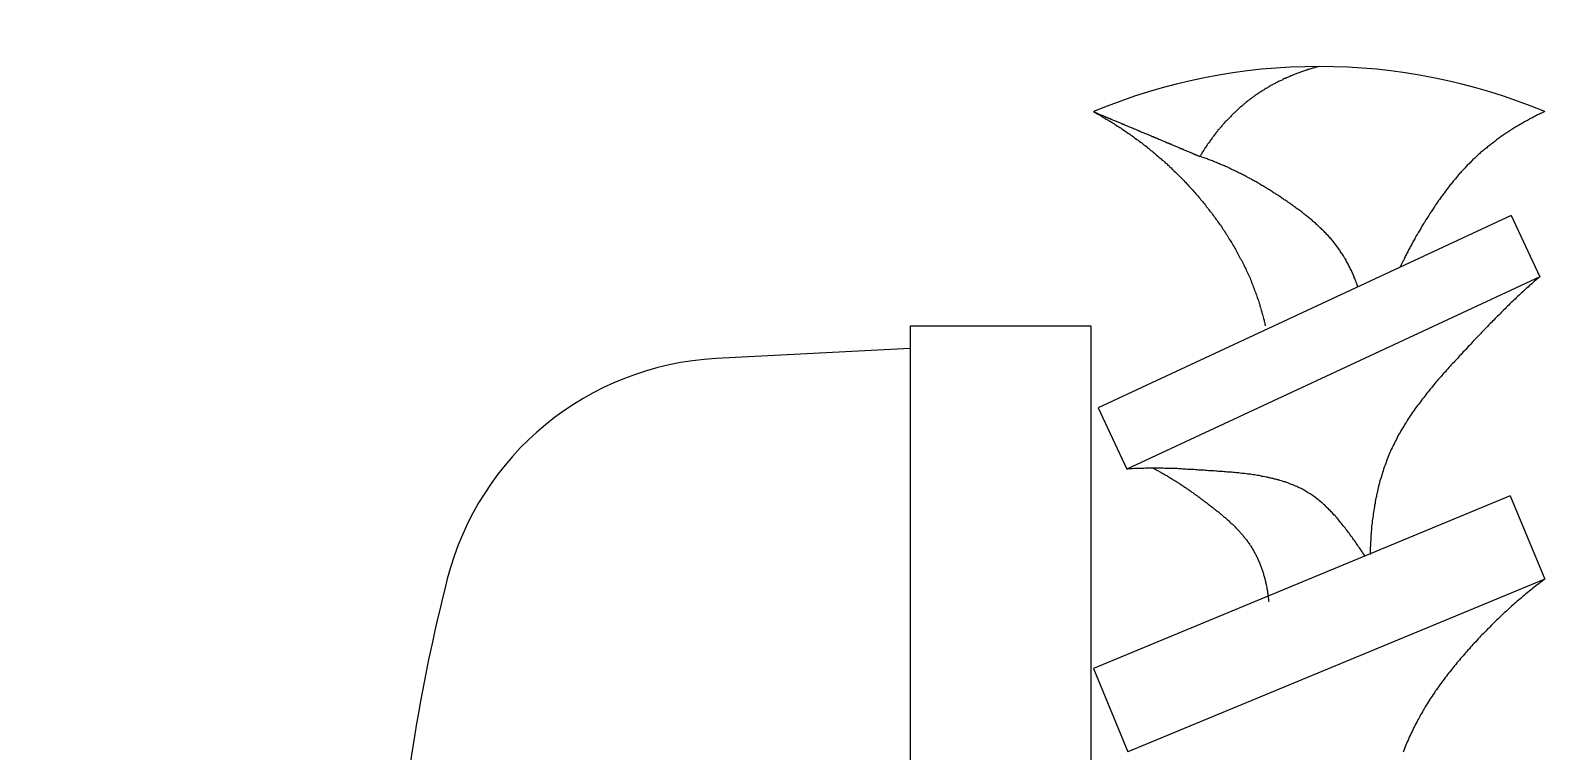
# Model space of a CAD drawing. Extents: x -649 to 208, y -50 to 438.
# Drawn here: x -480.68 to -473.97, y 173.06 to 176.26 of the extents above; entities that cross this region are included whole.
import ezdxf

# ---------------------------------------------------------------- set-up
doc = ezdxf.new("R2010")
doc.units = 0
doc.linetypes.add('CONTINOUS', pattern=[0])
doc.linetypes.add('PHANTOM', pattern=[15, 7.5, -1.5, 1.5, -1.5, 1.5, -1.5])
doc.layers.get('0').update_dxf_attribs({"linetype": 'CONTINUOUS'})

msp = doc.modelspace()

# ---------------------------------------------------------------- linework, layer by layer
at = {"color": 7, "linetype": 'CONTINOUS'}
for p, q in [((-474.1175, 175.4369), (-475.9475, 174.5835)), ((-474.1175, 175.4369), (-473.9908, 175.165)), ((-473.9908, 175.165), (-475.8207, 174.3117)), ((-476.7811, 174.9469), (-475.9811, 174.9469)), ((-476.7811, 174.9469), (-476.7811, 168.7469)), ((-475.9811, 174.9469), (-475.9811, 168.7469)), ((-476.7811, 174.8469), (-477.6411, 174.8018)), ((-476.7811, 174.8469), (-476.7811, 168.8469)), ((-475.9475, 174.5835), (-475.8207, 174.3117)), ((-474.1222, 174.1938), (-475.9691, 173.4288)), ((-474.1222, 174.1938), (-473.9691, 173.8243)), ((-473.9691, 173.8243), (-475.8161, 173.0593)), ((-475.9691, 173.4288), (-475.8161, 173.0593))]:
    msp.add_line(p, q, dxfattribs=at)
at = {"color": 7}
for points in [[(-474.969, 176.097, 0), (-474.973, 176.096, 0), (-474.977, 176.095, 0), (-474.981, 176.094, 0), (-474.986, 176.092, 0), (-474.99, 176.091, 0), (-474.994, 176.09, 0), (-474.998, 176.089, 0), (-475.002, 176.088, 0), (-475.006, 176.086, 0), (-475.01, 176.085, 0), (-475.014, 176.084, 0), (-475.018, 176.083, 0), (-475.022, 176.081, 0), (-475.026, 176.08, 0), (-475.03, 176.079, 0), (-475.034, 176.077, 0), (-475.038, 176.076, 0), (-475.042, 176.075, 0), (-475.047, 176.073, 0), (-475.051, 176.072, 0), (-475.055, 176.07, 0), (-475.059, 176.069, 0), (-475.063, 176.067, 0), (-475.067, 176.066, 0), (-475.071, 176.064, 0), (-475.075, 176.063, 0), (-475.079, 176.061, 0), (-475.083, 176.06, 0), (-475.086, 176.058, 0), (-475.09, 176.056, 0), (-475.094, 176.055, 0), (-475.098, 176.053, 0), (-475.102, 176.051, 0), (-475.106, 176.05, 0), (-475.11, 176.048, 0), (-475.114, 176.046, 0), (-475.118, 176.044, 0), (-475.122, 176.043, 0), (-475.126, 176.041, 0), (-475.13, 176.039, 0), (-475.133, 176.037, 0), (-475.137, 176.035, 0), (-475.141, 176.033, 0), (-475.145, 176.032, 0), (-475.149, 176.03, 0), (-475.153, 176.028, 0), (-475.156, 176.026, 0), (-475.16, 176.024, 0), (-475.164, 176.022, 0), (-475.168, 176.02, 0), (-475.172, 176.018, 0), (-475.175, 176.016, 0), (-475.179, 176.014, 0), (-475.183, 176.012, 0), (-475.187, 176.009, 0), (-475.19, 176.007, 0), (-475.194, 176.005, 0), (-475.198, 176.003, 0), (-475.201, 176.001, 0), (-475.205, 175.999, 0), (-475.209, 175.997, 0), (-475.212, 175.994, 0), (-475.216, 175.992, 0), (-475.22, 175.99, 0), (-475.223, 175.987, 0), (-475.227, 175.985, 0), (-475.23, 175.983, 0), (-475.234, 175.98, 0), (-475.238, 175.978, 0), (-475.241, 175.976, 0), (-475.245, 175.973, 0), (-475.248, 175.971, 0), (-475.252, 175.968, 0), (-475.255, 175.966, 0), (-475.259, 175.964, 0), (-475.262, 175.961, 0), (-475.266, 175.958, 0), (-475.269, 175.956, 0), (-475.272, 175.953, 0), (-475.276, 175.951, 0), (-475.279, 175.948, 0), (-475.283, 175.946, 0), (-475.286, 175.943, 0), (-475.289, 175.94, 0), (-475.293, 175.938, 0), (-475.296, 175.935, 0), (-475.299, 175.932, 0), (-475.303, 175.93, 0), (-475.306, 175.927, 0), (-475.309, 175.924, 0), (-475.312, 175.921, 0), (-475.316, 175.918, 0), (-475.319, 175.916, 0), (-475.322, 175.913, 0), (-475.325, 175.91, 0), (-475.329, 175.907, 0), (-475.332, 175.904, 0), (-475.335, 175.901, 0), (-475.338, 175.898, 0), (-475.341, 175.895, 0), (-475.344, 175.893, 0), (-475.347, 175.89, 0), (-475.35, 175.887, 0), (-475.353, 175.884, 0), (-475.356, 175.881, 0), (-475.359, 175.878, 0), (-475.362, 175.874, 0), (-475.365, 175.871, 0), (-475.368, 175.868, 0), (-475.371, 175.865, 0), (-475.374, 175.862, 0), (-475.377, 175.859, 0), (-475.38, 175.856, 0), (-475.383, 175.853, 0), (-475.386, 175.85, 0), (-475.389, 175.846, 0), (-475.392, 175.843, 0), (-475.395, 175.84, 0), (-475.397, 175.837, 0), (-475.4, 175.834, 0), (-475.403, 175.83, 0), (-475.406, 175.827, 0), (-475.409, 175.824, 0), (-475.411, 175.821, 0), (-475.414, 175.817, 0), (-475.417, 175.814, 0), (-475.419, 175.811, 0), (-475.422, 175.807, 0), (-475.425, 175.804, 0), (-475.427, 175.801, 0), (-475.43, 175.797, 0), (-475.433, 175.794, 0), (-475.435, 175.79, 0), (-475.438, 175.787, 0), (-475.44, 175.784, 0), (-475.443, 175.78, 0), (-475.445, 175.777, 0), (-475.448, 175.773, 0), (-475.45, 175.77, 0), (-475.453, 175.766, 0), (-475.455, 175.763, 0), (-475.458, 175.759, 0), (-475.46, 175.756, 0), (-475.463, 175.752, 0), (-475.465, 175.749, 0), (-475.468, 175.745, 0), (-475.47, 175.742, 0), (-475.472, 175.738, 0), (-475.475, 175.735, 0), (-475.477, 175.731, 0), (-475.479, 175.727, 0), (-475.481, 175.724, 0), (-475.484, 175.72, 0), (-475.486, 175.717, 0), (-475.488, 175.713, 0), (-475.49, 175.709, 0), (-475.493, 175.706, 0), (-475.495, 175.702, 0), (-475.497, 175.698, 0)], [(-475.969, 175.897, 0), (-475.963, 175.894, 0), (-475.958, 175.891, 0), (-475.952, 175.887, 0), (-475.946, 175.884, 0), (-475.941, 175.881, 0), (-475.935, 175.878, 0), (-475.929, 175.874, 0), (-475.924, 175.871, 0), (-475.918, 175.868, 0), (-475.913, 175.864, 0), (-475.907, 175.861, 0), (-475.901, 175.858, 0), (-475.896, 175.854, 0), (-475.89, 175.851, 0), (-475.885, 175.847, 0), (-475.879, 175.844, 0), (-475.874, 175.84, 0), (-475.868, 175.837, 0), (-475.863, 175.833, 0), (-475.857, 175.83, 0), (-475.852, 175.826, 0), (-475.846, 175.823, 0), (-475.841, 175.819, 0), (-475.835, 175.815, 0), (-475.83, 175.812, 0), (-475.824, 175.808, 0), (-475.819, 175.804, 0), (-475.814, 175.8, 0), (-475.808, 175.797, 0), (-475.803, 175.793, 0), (-475.797, 175.789, 0), (-475.792, 175.785, 0), (-475.787, 175.781, 0), (-475.782, 175.777, 0), (-475.776, 175.774, 0), (-475.771, 175.77, 0), (-475.766, 175.766, 0), (-475.76, 175.762, 0), (-475.755, 175.758, 0), (-475.75, 175.754, 0), (-475.745, 175.75, 0), (-475.74, 175.746, 0), (-475.734, 175.742, 0), (-475.729, 175.737, 0), (-475.724, 175.733, 0), (-475.719, 175.729, 0), (-475.714, 175.725, 0), (-475.709, 175.721, 0), (-475.704, 175.717, 0), (-475.699, 175.712, 0), (-475.694, 175.708, 0), (-475.689, 175.704, 0), (-475.684, 175.7, 0), (-475.679, 175.695, 0), (-475.674, 175.691, 0), (-475.669, 175.687, 0), (-475.664, 175.682, 0), (-475.659, 175.678, 0), (-475.654, 175.674, 0), (-475.649, 175.669, 0), (-475.644, 175.665, 0), (-475.639, 175.66, 0), (-475.634, 175.656, 0), (-475.63, 175.651, 0), (-475.625, 175.647, 0), (-475.62, 175.642, 0), (-475.615, 175.638, 0), (-475.611, 175.633, 0), (-475.606, 175.629, 0), (-475.601, 175.624, 0), (-475.596, 175.619, 0), (-475.592, 175.615, 0), (-475.587, 175.61, 0), (-475.582, 175.605, 0), (-475.578, 175.601, 0), (-475.573, 175.596, 0), (-475.569, 175.591, 0), (-475.564, 175.586, 0), (-475.56, 175.582, 0), (-475.555, 175.577, 0), (-475.55, 175.572, 0), (-475.546, 175.567, 0), (-475.542, 175.562, 0), (-475.537, 175.558, 0), (-475.533, 175.553, 0), (-475.528, 175.548, 0), (-475.524, 175.543, 0), (-475.52, 175.538, 0), (-475.515, 175.533, 0), (-475.511, 175.528, 0), (-475.507, 175.523, 0), (-475.502, 175.518, 0), (-475.498, 175.513, 0), (-475.494, 175.508, 0), (-475.49, 175.503, 0), (-475.485, 175.498, 0), (-475.481, 175.493, 0), (-475.477, 175.488, 0), (-475.473, 175.482, 0), (-475.469, 175.477, 0), (-475.465, 175.472, 0), (-475.461, 175.467, 0), (-475.457, 175.462, 0), (-475.453, 175.456, 0), (-475.449, 175.451, 0), (-475.445, 175.446, 0), (-475.441, 175.441, 0), (-475.437, 175.435, 0), (-475.433, 175.43, 0), (-475.429, 175.425, 0), (-475.425, 175.419, 0), (-475.421, 175.414, 0), (-475.417, 175.409, 0), (-475.414, 175.403, 0), (-475.41, 175.398, 0), (-475.406, 175.393, 0), (-475.402, 175.387, 0), (-475.399, 175.382, 0), (-475.395, 175.376, 0), (-475.391, 175.371, 0), (-475.388, 175.365, 0), (-475.384, 175.36, 0), (-475.381, 175.354, 0), (-475.377, 175.349, 0), (-475.374, 175.343, 0), (-475.37, 175.338, 0), (-475.367, 175.332, 0), (-475.363, 175.326, 0), (-475.36, 175.321, 0), (-475.356, 175.315, 0), (-475.353, 175.309, 0), (-475.35, 175.304, 0), (-475.346, 175.298, 0), (-475.343, 175.292, 0), (-475.34, 175.287, 0), (-475.337, 175.281, 0), (-475.333, 175.275, 0), (-475.33, 175.27, 0), (-475.327, 175.264, 0), (-475.324, 175.258, 0), (-475.321, 175.252, 0), (-475.318, 175.246, 0), (-475.315, 175.241, 0), (-475.312, 175.235, 0), (-475.309, 175.229, 0), (-475.306, 175.223, 0), (-475.303, 175.217, 0), (-475.3, 175.211, 0), (-475.297, 175.205, 0), (-475.294, 175.2, 0), (-475.292, 175.194, 0), (-475.289, 175.188, 0), (-475.286, 175.182, 0), (-475.283, 175.176, 0), (-475.281, 175.17, 0), (-475.278, 175.164, 0), (-475.275, 175.158, 0), (-475.273, 175.152, 0), (-475.27, 175.146, 0), (-475.268, 175.14, 0), (-475.265, 175.134, 0), (-475.263, 175.128, 0), (-475.261, 175.122, 0), (-475.258, 175.116, 0), (-475.256, 175.109, 0), (-475.254, 175.103, 0), (-475.251, 175.097, 0), (-475.249, 175.091, 0), (-475.247, 175.085, 0), (-475.245, 175.079, 0), (-475.243, 175.073, 0), (-475.24, 175.066, 0), (-475.238, 175.06, 0), (-475.236, 175.054, 0), (-475.234, 175.048, 0), (-475.232, 175.042, 0), (-475.231, 175.035, 0), (-475.229, 175.029, 0), (-475.227, 175.023, 0), (-475.225, 175.017, 0), (-475.223, 175.01, 0), (-475.222, 175.004, 0), (-475.22, 174.998, 0), (-475.218, 174.992, 0), (-475.217, 174.985, 0), (-475.215, 174.979, 0), (-475.213, 174.973, 0), (-475.212, 174.966, 0), (-475.21, 174.96, 0), (-475.209, 174.954, 0), (-475.208, 174.947, 0)], [(-475.969, 175.897, 0), (-475.965, 175.895, 0), (-475.962, 175.894, 0), (-475.958, 175.892, 0), (-475.954, 175.891, 0), (-475.951, 175.889, 0), (-475.947, 175.887, 0), (-475.943, 175.886, 0), (-475.939, 175.884, 0), (-475.936, 175.883, 0), (-475.932, 175.881, 0), (-475.928, 175.88, 0), (-475.925, 175.878, 0), (-475.921, 175.877, 0), (-475.917, 175.875, 0), (-475.913, 175.873, 0), (-475.91, 175.872, 0), (-475.906, 175.87, 0), (-475.902, 175.869, 0), (-475.899, 175.867, 0), (-475.895, 175.866, 0), (-475.891, 175.864, 0), (-475.887, 175.862, 0), (-475.884, 175.861, 0), (-475.88, 175.859, 0), (-475.876, 175.858, 0), (-475.872, 175.856, 0), (-475.869, 175.855, 0), (-475.865, 175.853, 0), (-475.861, 175.852, 0), (-475.858, 175.85, 0), (-475.854, 175.848, 0), (-475.85, 175.847, 0), (-475.846, 175.845, 0), (-475.843, 175.844, 0), (-475.839, 175.842, 0), (-475.835, 175.841, 0), (-475.832, 175.839, 0), (-475.828, 175.837, 0), (-475.824, 175.836, 0), (-475.82, 175.834, 0), (-475.817, 175.833, 0), (-475.813, 175.831, 0), (-475.809, 175.83, 0), (-475.806, 175.828, 0), (-475.802, 175.827, 0), (-475.798, 175.825, 0), (-475.794, 175.823, 0), (-475.791, 175.822, 0), (-475.787, 175.82, 0), (-475.783, 175.819, 0), (-475.78, 175.817, 0), (-475.776, 175.816, 0), (-475.772, 175.814, 0), (-475.768, 175.812, 0), (-475.765, 175.811, 0), (-475.761, 175.809, 0), (-475.757, 175.808, 0), (-475.754, 175.806, 0), (-475.75, 175.805, 0), (-475.746, 175.803, 0), (-475.742, 175.802, 0), (-475.739, 175.8, 0), (-475.735, 175.798, 0), (-475.731, 175.797, 0), (-475.727, 175.795, 0), (-475.724, 175.794, 0), (-475.72, 175.792, 0), (-475.716, 175.791, 0), (-475.713, 175.789, 0), (-475.709, 175.787, 0), (-475.705, 175.786, 0), (-475.701, 175.784, 0), (-475.698, 175.783, 0), (-475.694, 175.781, 0), (-475.69, 175.78, 0), (-475.687, 175.778, 0), (-475.683, 175.777, 0), (-475.679, 175.775, 0), (-475.675, 175.773, 0), (-475.672, 175.772, 0), (-475.668, 175.77, 0), (-475.664, 175.769, 0), (-475.661, 175.767, 0), (-475.657, 175.766, 0), (-475.653, 175.764, 0), (-475.649, 175.762, 0), (-475.646, 175.761, 0), (-475.642, 175.759, 0), (-475.638, 175.758, 0), (-475.635, 175.756, 0), (-475.631, 175.755, 0), (-475.627, 175.753, 0), (-475.623, 175.752, 0), (-475.62, 175.75, 0), (-475.616, 175.748, 0), (-475.612, 175.747, 0), (-475.609, 175.745, 0), (-475.605, 175.744, 0), (-475.601, 175.742, 0), (-475.597, 175.741, 0), (-475.594, 175.739, 0), (-475.59, 175.737, 0), (-475.586, 175.736, 0), (-475.583, 175.734, 0), (-475.579, 175.733, 0), (-475.575, 175.731, 0), (-475.571, 175.73, 0), (-475.568, 175.728, 0), (-475.564, 175.726, 0), (-475.56, 175.725, 0), (-475.556, 175.723, 0), (-475.553, 175.722, 0), (-475.549, 175.72, 0), (-475.545, 175.719, 0), (-475.542, 175.717, 0), (-475.538, 175.716, 0), (-475.534, 175.714, 0), (-475.53, 175.712, 0), (-475.527, 175.711, 0), (-475.523, 175.709, 0), (-475.519, 175.708, 0), (-475.516, 175.706, 0), (-475.512, 175.705, 0), (-475.508, 175.703, 0), (-475.504, 175.701, 0), (-475.501, 175.7, 0), (-475.497, 175.698, 0)], [(-473.969, 175.897, 0), (-473.974, 175.895, 0), (-473.978, 175.893, 0), (-473.983, 175.89, 0), (-473.987, 175.888, 0), (-473.992, 175.886, 0), (-473.996, 175.884, 0), (-474.001, 175.882, 0), (-474.005, 175.879, 0), (-474.01, 175.877, 0), (-474.014, 175.875, 0), (-474.019, 175.873, 0), (-474.023, 175.87, 0), (-474.028, 175.868, 0), (-474.032, 175.866, 0), (-474.037, 175.863, 0), (-474.041, 175.861, 0), (-474.046, 175.858, 0), (-474.05, 175.856, 0), (-474.055, 175.853, 0), (-474.059, 175.851, 0), (-474.063, 175.849, 0), (-474.068, 175.846, 0), (-474.072, 175.843, 0), (-474.076, 175.841, 0), (-474.081, 175.838, 0), (-474.085, 175.836, 0), (-474.09, 175.833, 0), (-474.094, 175.831, 0), (-474.098, 175.828, 0), (-474.103, 175.825, 0), (-474.107, 175.823, 0), (-474.111, 175.82, 0), (-474.115, 175.817, 0), (-474.12, 175.815, 0), (-474.124, 175.812, 0), (-474.128, 175.809, 0), (-474.132, 175.806, 0), (-474.137, 175.803, 0), (-474.141, 175.801, 0), (-474.145, 175.798, 0), (-474.149, 175.795, 0), (-474.153, 175.792, 0), (-474.158, 175.789, 0), (-474.162, 175.786, 0), (-474.166, 175.783, 0), (-474.17, 175.78, 0), (-474.174, 175.777, 0), (-474.178, 175.775, 0), (-474.182, 175.772, 0), (-474.186, 175.769, 0), (-474.19, 175.765, 0), (-474.194, 175.762, 0), (-474.198, 175.759, 0), (-474.202, 175.756, 0), (-474.206, 175.753, 0), (-474.21, 175.75, 0), (-474.214, 175.747, 0), (-474.218, 175.744, 0), (-474.222, 175.741, 0), (-474.226, 175.737, 0), (-474.23, 175.734, 0), (-474.234, 175.731, 0), (-474.238, 175.728, 0), (-474.242, 175.724, 0), (-474.245, 175.721, 0), (-474.249, 175.718, 0), (-474.253, 175.715, 0), (-474.257, 175.711, 0), (-474.261, 175.708, 0), (-474.264, 175.705, 0), (-474.268, 175.701, 0), (-474.272, 175.698, 0), (-474.276, 175.694, 0), (-474.279, 175.691, 0), (-474.283, 175.687, 0), (-474.287, 175.684, 0), (-474.29, 175.68, 0), (-474.294, 175.677, 0), (-474.297, 175.673, 0), (-474.301, 175.67, 0), (-474.304, 175.666, 0), (-474.308, 175.663, 0), (-474.312, 175.659, 0), (-474.315, 175.655, 0), (-474.319, 175.652, 0), (-474.322, 175.648, 0), (-474.325, 175.645, 0), (-474.329, 175.641, 0), (-474.332, 175.637, 0), (-474.336, 175.633, 0), (-474.339, 175.63, 0), (-474.342, 175.626, 0), (-474.346, 175.622, 0), (-474.349, 175.618, 0), (-474.352, 175.615, 0), (-474.356, 175.611, 0), (-474.359, 175.607, 0), (-474.362, 175.603, 0), (-474.365, 175.599, 0), (-474.369, 175.595, 0), (-474.372, 175.592, 0), (-474.375, 175.588, 0), (-474.378, 175.584, 0), (-474.381, 175.58, 0), (-474.384, 175.576, 0), (-474.388, 175.572, 0), (-474.391, 175.568, 0), (-474.394, 175.564, 0), (-474.397, 175.56, 0), (-474.4, 175.556, 0), (-474.403, 175.552, 0), (-474.406, 175.548, 0), (-474.409, 175.544, 0), (-474.412, 175.54, 0), (-474.415, 175.536, 0), (-474.418, 175.532, 0), (-474.421, 175.528, 0), (-474.424, 175.524, 0), (-474.427, 175.52, 0), (-474.43, 175.516, 0), (-474.433, 175.512, 0), (-474.436, 175.507, 0), (-474.439, 175.503, 0), (-474.442, 175.499, 0), (-474.444, 175.495, 0), (-474.447, 175.491, 0), (-474.45, 175.487, 0), (-474.453, 175.483, 0), (-474.456, 175.478, 0), (-474.459, 175.474, 0), (-474.461, 175.47, 0), (-474.464, 175.466, 0), (-474.467, 175.462, 0), (-474.47, 175.457, 0), (-474.472, 175.453, 0), (-474.475, 175.449, 0), (-474.478, 175.445, 0), (-474.481, 175.44, 0), (-474.483, 175.436, 0), (-474.486, 175.432, 0), (-474.489, 175.428, 0), (-474.491, 175.423, 0), (-474.494, 175.419, 0), (-474.497, 175.415, 0), (-474.499, 175.411, 0), (-474.502, 175.406, 0), (-474.505, 175.402, 0), (-474.507, 175.398, 0), (-474.51, 175.393, 0), (-474.513, 175.389, 0), (-474.515, 175.385, 0), (-474.518, 175.38, 0), (-474.52, 175.376, 0), (-474.523, 175.372, 0), (-474.525, 175.367, 0), (-474.528, 175.363, 0), (-474.53, 175.359, 0), (-474.533, 175.354, 0), (-474.536, 175.35, 0), (-474.538, 175.346, 0), (-474.541, 175.341, 0), (-474.543, 175.337, 0), (-474.545, 175.333, 0), (-474.548, 175.328, 0), (-474.55, 175.324, 0), (-474.553, 175.319, 0), (-474.555, 175.315, 0), (-474.558, 175.311, 0), (-474.56, 175.306, 0), (-474.562, 175.302, 0), (-474.565, 175.297, 0), (-474.567, 175.293, 0), (-474.569, 175.288, 0), (-474.572, 175.284, 0), (-474.574, 175.28, 0), (-474.576, 175.275, 0), (-474.579, 175.271, 0), (-474.581, 175.266, 0), (-474.583, 175.262, 0), (-474.586, 175.257, 0), (-474.588, 175.253, 0), (-474.59, 175.248, 0), (-474.592, 175.244, 0), (-474.594, 175.239, 0), (-474.597, 175.235, 0), (-474.599, 175.23, 0), (-474.601, 175.226, 0), (-474.603, 175.221, 0), (-474.605, 175.217, 0), (-474.608, 175.212, 0), (-474.61, 175.207, 0)], [(-474.797, 175.12, 0), (-474.799, 175.125, 0), (-474.8, 175.129, 0), (-474.802, 175.134, 0), (-474.804, 175.139, 0), (-474.805, 175.143, 0), (-474.807, 175.148, 0), (-474.809, 175.152, 0), (-474.811, 175.157, 0), (-474.813, 175.161, 0), (-474.814, 175.166, 0), (-474.816, 175.17, 0), (-474.818, 175.175, 0), (-474.82, 175.179, 0), (-474.822, 175.184, 0), (-474.824, 175.188, 0), (-474.826, 175.193, 0), (-474.829, 175.197, 0), (-474.831, 175.202, 0), (-474.833, 175.206, 0), (-474.835, 175.211, 0), (-474.837, 175.215, 0), (-474.84, 175.219, 0), (-474.842, 175.224, 0), (-474.844, 175.228, 0), (-474.847, 175.232, 0), (-474.849, 175.237, 0), (-474.851, 175.241, 0), (-474.854, 175.245, 0), (-474.856, 175.249, 0), (-474.859, 175.254, 0), (-474.861, 175.258, 0), (-474.864, 175.262, 0), (-474.867, 175.266, 0), (-474.869, 175.27, 0), (-474.872, 175.274, 0), (-474.875, 175.278, 0), (-474.877, 175.282, 0), (-474.88, 175.286, 0), (-474.883, 175.29, 0), (-474.886, 175.294, 0), (-474.889, 175.298, 0), (-474.892, 175.302, 0), (-474.895, 175.306, 0), (-474.898, 175.31, 0), (-474.901, 175.314, 0), (-474.904, 175.318, 0), (-474.907, 175.321, 0), (-474.91, 175.325, 0), (-474.913, 175.329, 0), (-474.916, 175.333, 0), (-474.92, 175.336, 0), (-474.923, 175.34, 0), (-474.926, 175.343, 0), (-474.929, 175.347, 0), (-474.933, 175.351, 0), (-474.936, 175.354, 0), (-474.939, 175.358, 0), (-474.943, 175.361, 0), (-474.946, 175.365, 0), (-474.95, 175.368, 0), (-474.953, 175.372, 0), (-474.957, 175.375, 0), (-474.96, 175.378, 0), (-474.964, 175.382, 0), (-474.967, 175.385, 0), (-474.971, 175.389, 0), (-474.975, 175.392, 0), (-474.978, 175.395, 0), (-474.982, 175.398, 0), (-474.985, 175.402, 0), (-474.989, 175.405, 0), (-474.993, 175.408, 0), (-474.997, 175.411, 0), (-475, 175.415, 0), (-475.004, 175.418, 0), (-475.008, 175.421, 0), (-475.012, 175.424, 0), (-475.016, 175.427, 0), (-475.019, 175.43, 0), (-475.023, 175.433, 0), (-475.027, 175.436, 0), (-475.031, 175.439, 0), (-475.035, 175.443, 0), (-475.039, 175.446, 0), (-475.043, 175.449, 0), (-475.047, 175.452, 0), (-475.05, 175.455, 0), (-475.054, 175.458, 0), (-475.058, 175.461, 0), (-475.062, 175.463, 0), (-475.066, 175.466, 0), (-475.07, 175.469, 0), (-475.074, 175.472, 0), (-475.078, 175.475, 0), (-475.082, 175.478, 0), (-475.086, 175.481, 0), (-475.09, 175.484, 0), (-475.094, 175.487, 0), (-475.098, 175.49, 0), (-475.102, 175.492, 0), (-475.107, 175.495, 0), (-475.111, 175.498, 0), (-475.115, 175.501, 0), (-475.119, 175.504, 0), (-475.123, 175.506, 0), (-475.127, 175.509, 0), (-475.131, 175.512, 0), (-475.135, 175.515, 0), (-475.139, 175.518, 0), (-475.143, 175.52, 0), (-475.147, 175.523, 0), (-475.151, 175.526, 0), (-475.156, 175.528, 0), (-475.16, 175.531, 0), (-475.164, 175.534, 0), (-475.168, 175.536, 0), (-475.172, 175.539, 0), (-475.176, 175.542, 0), (-475.18, 175.544, 0), (-475.185, 175.547, 0), (-475.189, 175.55, 0), (-475.193, 175.552, 0), (-475.197, 175.555, 0), (-475.201, 175.557, 0), (-475.206, 175.56, 0), (-475.21, 175.562, 0), (-475.214, 175.565, 0), (-475.218, 175.568, 0), (-475.222, 175.57, 0), (-475.227, 175.573, 0), (-475.231, 175.575, 0), (-475.235, 175.578, 0), (-475.239, 175.58, 0), (-475.244, 175.582, 0), (-475.248, 175.585, 0), (-475.252, 175.587, 0), (-475.257, 175.59, 0), (-475.261, 175.592, 0), (-475.265, 175.595, 0), (-475.269, 175.597, 0), (-475.274, 175.599, 0), (-475.278, 175.602, 0), (-475.282, 175.604, 0), (-475.287, 175.606, 0), (-475.291, 175.609, 0), (-475.295, 175.611, 0), (-475.3, 175.613, 0), (-475.304, 175.615, 0), (-475.308, 175.618, 0), (-475.313, 175.62, 0), (-475.317, 175.622, 0), (-475.321, 175.624, 0), (-475.326, 175.626, 0), (-475.33, 175.629, 0), (-475.335, 175.631, 0), (-475.339, 175.633, 0), (-475.343, 175.635, 0), (-475.348, 175.637, 0), (-475.352, 175.639, 0), (-475.357, 175.641, 0), (-475.361, 175.643, 0), (-475.366, 175.646, 0), (-475.37, 175.648, 0), (-475.374, 175.65, 0), (-475.379, 175.652, 0), (-475.383, 175.654, 0), (-475.388, 175.656, 0), (-475.392, 175.658, 0), (-475.397, 175.66, 0), (-475.401, 175.661, 0), (-475.406, 175.663, 0), (-475.41, 175.665, 0), (-475.415, 175.667, 0), (-475.419, 175.669, 0), (-475.424, 175.671, 0), (-475.428, 175.673, 0), (-475.433, 175.675, 0), (-475.437, 175.676, 0), (-475.442, 175.678, 0), (-475.446, 175.68, 0), (-475.451, 175.682, 0), (-475.456, 175.683, 0), (-475.46, 175.685, 0), (-475.465, 175.687, 0), (-475.469, 175.689, 0), (-475.474, 175.69, 0), (-475.479, 175.692, 0), (-475.483, 175.694, 0), (-475.488, 175.695, 0), (-475.492, 175.697, 0), (-475.497, 175.698, 0)], [(-473.991, 175.165, 0), (-473.997, 175.16, 0), (-474.003, 175.155, 0), (-474.008, 175.15, 0), (-474.014, 175.145, 0), (-474.02, 175.14, 0), (-474.026, 175.134, 0), (-474.032, 175.129, 0), (-474.038, 175.124, 0), (-474.043, 175.119, 0), (-474.049, 175.114, 0), (-474.055, 175.108, 0), (-474.061, 175.103, 0), (-474.066, 175.098, 0), (-474.072, 175.093, 0), (-474.078, 175.087, 0), (-474.083, 175.082, 0), (-474.089, 175.077, 0), (-474.095, 175.071, 0), (-474.1, 175.066, 0), (-474.106, 175.061, 0), (-474.112, 175.055, 0), (-474.117, 175.05, 0), (-474.123, 175.045, 0), (-474.128, 175.039, 0), (-474.134, 175.034, 0), (-474.14, 175.028, 0), (-474.145, 175.023, 0), (-474.151, 175.017, 0), (-474.156, 175.012, 0), (-474.162, 175.006, 0), (-474.167, 175.001, 0), (-474.173, 174.995, 0), (-474.178, 174.99, 0), (-474.184, 174.984, 0), (-474.189, 174.979, 0), (-474.195, 174.973, 0), (-474.2, 174.968, 0), (-474.205, 174.962, 0), (-474.211, 174.957, 0), (-474.216, 174.951, 0), (-474.222, 174.945, 0), (-474.227, 174.94, 0), (-474.233, 174.934, 0), (-474.238, 174.929, 0), (-474.243, 174.923, 0), (-474.249, 174.917, 0), (-474.254, 174.912, 0), (-474.26, 174.906, 0), (-474.265, 174.9, 0), (-474.27, 174.895, 0), (-474.276, 174.889, 0), (-474.281, 174.883, 0), (-474.287, 174.878, 0), (-474.292, 174.872, 0), (-474.297, 174.866, 0), (-474.303, 174.86, 0), (-474.308, 174.855, 0), (-474.313, 174.849, 0), (-474.319, 174.843, 0), (-474.324, 174.837, 0), (-474.33, 174.832, 0), (-474.335, 174.826, 0), (-474.34, 174.82, 0), (-474.346, 174.814, 0), (-474.351, 174.809, 0), (-474.356, 174.803, 0), (-474.362, 174.797, 0), (-474.367, 174.791, 0), (-474.372, 174.785, 0), (-474.378, 174.78, 0), (-474.383, 174.774, 0), (-474.388, 174.768, 0), (-474.394, 174.762, 0), (-474.399, 174.756, 0), (-474.404, 174.75, 0), (-474.409, 174.744, 0), (-474.415, 174.739, 0), (-474.42, 174.733, 0), (-474.425, 174.727, 0), (-474.43, 174.721, 0), (-474.435, 174.715, 0), (-474.441, 174.709, 0), (-474.446, 174.703, 0), (-474.451, 174.697, 0), (-474.456, 174.691, 0), (-474.461, 174.685, 0), (-474.466, 174.679, 0), (-474.471, 174.673, 0), (-474.476, 174.667, 0), (-474.481, 174.661, 0), (-474.486, 174.654, 0), (-474.491, 174.648, 0), (-474.496, 174.642, 0), (-474.501, 174.636, 0), (-474.505, 174.63, 0), (-474.51, 174.624, 0), (-474.515, 174.617, 0), (-474.52, 174.611, 0), (-474.524, 174.605, 0), (-474.529, 174.599, 0), (-474.534, 174.592, 0), (-474.538, 174.586, 0), (-474.543, 174.58, 0), (-474.547, 174.573, 0), (-474.552, 174.567, 0), (-474.556, 174.561, 0), (-474.561, 174.554, 0), (-474.565, 174.548, 0), (-474.569, 174.541, 0), (-474.574, 174.535, 0), (-474.578, 174.528, 0), (-474.582, 174.522, 0), (-474.586, 174.515, 0), (-474.59, 174.509, 0), (-474.594, 174.502, 0), (-474.598, 174.495, 0), (-474.602, 174.489, 0), (-474.606, 174.482, 0), (-474.61, 174.475, 0), (-474.614, 174.468, 0), (-474.618, 174.462, 0), (-474.621, 174.455, 0), (-474.625, 174.448, 0), (-474.628, 174.441, 0), (-474.632, 174.434, 0), (-474.635, 174.427, 0), (-474.639, 174.42, 0), (-474.642, 174.413, 0), (-474.645, 174.406, 0), (-474.649, 174.399, 0), (-474.652, 174.392, 0), (-474.655, 174.385, 0), (-474.658, 174.378, 0), (-474.661, 174.371, 0), (-474.664, 174.363, 0), (-474.667, 174.356, 0), (-474.67, 174.349, 0), (-474.672, 174.342, 0), (-474.675, 174.334, 0), (-474.678, 174.327, 0), (-474.68, 174.32, 0), (-474.683, 174.312, 0), (-474.685, 174.305, 0), (-474.688, 174.297, 0), (-474.69, 174.29, 0), (-474.692, 174.282, 0), (-474.694, 174.275, 0), (-474.697, 174.267, 0), (-474.699, 174.26, 0), (-474.701, 174.252, 0), (-474.703, 174.245, 0), (-474.705, 174.237, 0), (-474.707, 174.229, 0), (-474.709, 174.222, 0), (-474.71, 174.214, 0), (-474.712, 174.206, 0), (-474.714, 174.199, 0), (-474.715, 174.191, 0), (-474.717, 174.183, 0), (-474.719, 174.176, 0), (-474.72, 174.168, 0), (-474.721, 174.16, 0), (-474.723, 174.152, 0), (-474.724, 174.145, 0), (-474.725, 174.137, 0), (-474.727, 174.129, 0), (-474.728, 174.121, 0), (-474.729, 174.113, 0), (-474.73, 174.106, 0), (-474.731, 174.098, 0), (-474.732, 174.09, 0), (-474.733, 174.082, 0), (-474.734, 174.074, 0), (-474.735, 174.067, 0), (-474.736, 174.059, 0), (-474.736, 174.051, 0), (-474.737, 174.043, 0), (-474.738, 174.035, 0), (-474.738, 174.027, 0), (-474.739, 174.019, 0), (-474.739, 174.012, 0), (-474.74, 174.004, 0), (-474.74, 173.996, 0), (-474.741, 173.988, 0), (-474.741, 173.98, 0), (-474.741, 173.972, 0), (-474.742, 173.965, 0), (-474.742, 173.957, 0), (-474.742, 173.949, 0), (-474.742, 173.941, 0), (-474.742, 173.933, 0)], [(-474.765, 173.927, 0), (-474.769, 173.932, 0), (-474.772, 173.937, 0), (-474.776, 173.942, 0), (-474.779, 173.948, 0), (-474.783, 173.953, 0), (-474.787, 173.958, 0), (-474.79, 173.963, 0), (-474.794, 173.968, 0), (-474.797, 173.974, 0), (-474.801, 173.979, 0), (-474.805, 173.984, 0), (-474.808, 173.989, 0), (-474.812, 173.995, 0), (-474.816, 174, 0), (-474.819, 174.005, 0), (-474.823, 174.01, 0), (-474.827, 174.015, 0), (-474.831, 174.02, 0), (-474.834, 174.026, 0), (-474.838, 174.031, 0), (-474.842, 174.036, 0), (-474.846, 174.041, 0), (-474.85, 174.046, 0), (-474.854, 174.051, 0), (-474.858, 174.056, 0), (-474.862, 174.061, 0), (-474.866, 174.066, 0), (-474.87, 174.071, 0), (-474.874, 174.076, 0), (-474.878, 174.081, 0), (-474.882, 174.086, 0), (-474.886, 174.091, 0), (-474.89, 174.095, 0), (-474.894, 174.1, 0), (-474.898, 174.105, 0), (-474.903, 174.11, 0), (-474.907, 174.114, 0), (-474.911, 174.119, 0), (-474.915, 174.123, 0), (-474.92, 174.128, 0), (-474.924, 174.132, 0), (-474.929, 174.137, 0), (-474.933, 174.141, 0), (-474.937, 174.145, 0), (-474.942, 174.15, 0), (-474.947, 174.154, 0), (-474.951, 174.158, 0), (-474.956, 174.162, 0), (-474.96, 174.166, 0), (-474.965, 174.17, 0), (-474.97, 174.174, 0), (-474.975, 174.178, 0), (-474.98, 174.182, 0), (-474.984, 174.185, 0), (-474.989, 174.189, 0), (-474.994, 174.192, 0), (-474.999, 174.196, 0), (-475.004, 174.199, 0), (-475.009, 174.203, 0), (-475.015, 174.206, 0), (-475.02, 174.209, 0), (-475.025, 174.212, 0), (-475.03, 174.215, 0), (-475.035, 174.218, 0), (-475.041, 174.221, 0), (-475.046, 174.224, 0), (-475.052, 174.227, 0), (-475.057, 174.229, 0), (-475.063, 174.232, 0), (-475.068, 174.235, 0), (-475.074, 174.237, 0), (-475.079, 174.239, 0), (-475.085, 174.242, 0), (-475.091, 174.244, 0), (-475.096, 174.246, 0), (-475.102, 174.248, 0), (-475.108, 174.251, 0), (-475.114, 174.253, 0), (-475.12, 174.255, 0), (-475.125, 174.256, 0), (-475.131, 174.258, 0), (-475.137, 174.26, 0), (-475.143, 174.262, 0), (-475.149, 174.264, 0), (-475.155, 174.265, 0), (-475.161, 174.267, 0), (-475.167, 174.268, 0), (-475.173, 174.27, 0), (-475.179, 174.271, 0), (-475.186, 174.273, 0), (-475.192, 174.274, 0), (-475.198, 174.276, 0), (-475.204, 174.277, 0), (-475.21, 174.278, 0), (-475.217, 174.279, 0), (-475.223, 174.28, 0), (-475.229, 174.282, 0), (-475.235, 174.283, 0), (-475.242, 174.284, 0), (-475.248, 174.285, 0), (-475.254, 174.286, 0), (-475.261, 174.287, 0), (-475.267, 174.288, 0), (-475.273, 174.289, 0), (-475.28, 174.289, 0), (-475.286, 174.29, 0), (-475.292, 174.291, 0), (-475.299, 174.292, 0), (-475.305, 174.293, 0), (-475.312, 174.293, 0), (-475.318, 174.294, 0), (-475.324, 174.295, 0), (-475.331, 174.295, 0), (-475.337, 174.296, 0), (-475.344, 174.297, 0), (-475.35, 174.297, 0), (-475.357, 174.298, 0), (-475.363, 174.298, 0), (-475.37, 174.299, 0), (-475.376, 174.299, 0), (-475.382, 174.3, 0), (-475.389, 174.3, 0), (-475.395, 174.301, 0), (-475.402, 174.301, 0), (-475.408, 174.302, 0), (-475.415, 174.302, 0), (-475.421, 174.303, 0), (-475.427, 174.303, 0), (-475.434, 174.304, 0), (-475.44, 174.304, 0), (-475.447, 174.305, 0), (-475.453, 174.305, 0), (-475.459, 174.305, 0), (-475.466, 174.306, 0), (-475.472, 174.306, 0), (-475.478, 174.307, 0), (-475.485, 174.307, 0), (-475.491, 174.308, 0), (-475.497, 174.308, 0), (-475.504, 174.308, 0), (-475.51, 174.309, 0), (-475.516, 174.309, 0), (-475.523, 174.31, 0), (-475.529, 174.31, 0), (-475.535, 174.31, 0), (-475.541, 174.311, 0), (-475.548, 174.311, 0), (-475.554, 174.311, 0), (-475.56, 174.312, 0), (-475.566, 174.312, 0), (-475.573, 174.312, 0), (-475.579, 174.313, 0), (-475.585, 174.313, 0), (-475.591, 174.313, 0), (-475.598, 174.314, 0), (-475.604, 174.314, 0), (-475.61, 174.314, 0), (-475.616, 174.314, 0), (-475.622, 174.315, 0), (-475.629, 174.315, 0), (-475.635, 174.315, 0), (-475.641, 174.315, 0), (-475.647, 174.315, 0), (-475.653, 174.315, 0), (-475.66, 174.316, 0), (-475.666, 174.316, 0), (-475.672, 174.316, 0), (-475.678, 174.316, 0), (-475.684, 174.316, 0), (-475.691, 174.316, 0), (-475.697, 174.316, 0), (-475.703, 174.316, 0), (-475.709, 174.316, 0), (-475.715, 174.316, 0), (-475.722, 174.316, 0), (-475.728, 174.316, 0), (-475.734, 174.316, 0), (-475.74, 174.316, 0), (-475.746, 174.315, 0), (-475.753, 174.315, 0), (-475.759, 174.315, 0), (-475.765, 174.315, 0), (-475.771, 174.315, 0), (-475.777, 174.314, 0), (-475.783, 174.314, 0), (-475.79, 174.314, 0), (-475.796, 174.313, 0), (-475.802, 174.313, 0), (-475.808, 174.313, 0), (-475.815, 174.312, 0), (-475.821, 174.312, 0)], [(-475.708, 174.318, 0), (-475.704, 174.316, 0), (-475.7, 174.314, 0), (-475.696, 174.312, 0), (-475.692, 174.31, 0), (-475.689, 174.308, 0), (-475.685, 174.306, 0), (-475.681, 174.304, 0), (-475.677, 174.302, 0), (-475.674, 174.3, 0), (-475.67, 174.297, 0), (-475.666, 174.295, 0), (-475.662, 174.293, 0), (-475.659, 174.291, 0), (-475.655, 174.289, 0), (-475.651, 174.287, 0), (-475.648, 174.285, 0), (-475.644, 174.283, 0), (-475.64, 174.28, 0), (-475.637, 174.278, 0), (-475.633, 174.276, 0), (-475.629, 174.274, 0), (-475.626, 174.272, 0), (-475.622, 174.269, 0), (-475.618, 174.267, 0), (-475.615, 174.265, 0), (-475.611, 174.263, 0), (-475.607, 174.26, 0), (-475.604, 174.258, 0), (-475.6, 174.256, 0), (-475.597, 174.254, 0), (-475.593, 174.251, 0), (-475.589, 174.249, 0), (-475.586, 174.247, 0), (-475.582, 174.244, 0), (-475.579, 174.242, 0), (-475.575, 174.239, 0), (-475.572, 174.237, 0), (-475.568, 174.235, 0), (-475.564, 174.232, 0), (-475.561, 174.23, 0), (-475.557, 174.228, 0), (-475.554, 174.225, 0), (-475.55, 174.223, 0), (-475.547, 174.22, 0), (-475.543, 174.218, 0), (-475.54, 174.215, 0), (-475.536, 174.213, 0), (-475.533, 174.21, 0), (-475.529, 174.208, 0), (-475.526, 174.205, 0), (-475.522, 174.203, 0), (-475.519, 174.2, 0), (-475.515, 174.198, 0), (-475.512, 174.195, 0), (-475.508, 174.193, 0), (-475.505, 174.19, 0), (-475.501, 174.188, 0), (-475.498, 174.185, 0), (-475.494, 174.183, 0), (-475.491, 174.18, 0), (-475.487, 174.177, 0), (-475.484, 174.175, 0), (-475.481, 174.172, 0), (-475.477, 174.17, 0), (-475.474, 174.167, 0), (-475.47, 174.164, 0), (-475.467, 174.162, 0), (-475.463, 174.159, 0), (-475.46, 174.157, 0), (-475.456, 174.154, 0), (-475.453, 174.151, 0), (-475.45, 174.149, 0), (-475.446, 174.146, 0), (-475.443, 174.143, 0), (-475.439, 174.141, 0), (-475.436, 174.138, 0), (-475.432, 174.135, 0), (-475.429, 174.133, 0), (-475.426, 174.13, 0), (-475.422, 174.127, 0), (-475.419, 174.124, 0), (-475.415, 174.122, 0), (-475.412, 174.119, 0), (-475.409, 174.116, 0), (-475.405, 174.113, 0), (-475.402, 174.111, 0), (-475.399, 174.108, 0), (-475.395, 174.105, 0), (-475.392, 174.102, 0), (-475.389, 174.099, 0), (-475.385, 174.097, 0), (-475.382, 174.094, 0), (-475.379, 174.091, 0), (-475.376, 174.088, 0), (-475.372, 174.085, 0), (-475.369, 174.082, 0), (-475.366, 174.079, 0), (-475.363, 174.076, 0), (-475.36, 174.073, 0), (-475.357, 174.071, 0), (-475.353, 174.068, 0), (-475.35, 174.065, 0), (-475.347, 174.062, 0), (-475.344, 174.059, 0), (-475.341, 174.056, 0), (-475.338, 174.052, 0), (-475.335, 174.049, 0), (-475.332, 174.046, 0), (-475.329, 174.043, 0), (-475.326, 174.04, 0), (-475.323, 174.037, 0), (-475.32, 174.034, 0), (-475.318, 174.031, 0), (-475.315, 174.027, 0), (-475.312, 174.024, 0), (-475.309, 174.021, 0), (-475.306, 174.018, 0), (-475.304, 174.014, 0), (-475.301, 174.011, 0), (-475.298, 174.008, 0), (-475.296, 174.004, 0), (-475.293, 174.001, 0), (-475.29, 173.998, 0), (-475.288, 173.994, 0), (-475.285, 173.991, 0), (-475.283, 173.987, 0), (-475.28, 173.984, 0), (-475.278, 173.98, 0), (-475.276, 173.977, 0), (-475.273, 173.973, 0), (-475.271, 173.97, 0), (-475.269, 173.966, 0), (-475.266, 173.963, 0), (-475.264, 173.959, 0), (-475.262, 173.955, 0), (-475.26, 173.951, 0), (-475.258, 173.948, 0), (-475.256, 173.944, 0), (-475.254, 173.94, 0), (-475.252, 173.936, 0), (-475.25, 173.933, 0), (-475.248, 173.929, 0), (-475.246, 173.925, 0), (-475.244, 173.921, 0), (-475.242, 173.917, 0), (-475.24, 173.913, 0), (-475.239, 173.909, 0), (-475.237, 173.905, 0), (-475.235, 173.901, 0), (-475.233, 173.897, 0), (-475.232, 173.893, 0), (-475.23, 173.889, 0), (-475.229, 173.885, 0), (-475.227, 173.881, 0), (-475.226, 173.877, 0), (-475.224, 173.873, 0), (-475.223, 173.869, 0), (-475.221, 173.865, 0), (-475.22, 173.861, 0), (-475.219, 173.857, 0), (-475.217, 173.853, 0), (-475.216, 173.848, 0), (-475.215, 173.844, 0), (-475.214, 173.84, 0), (-475.212, 173.836, 0), (-475.211, 173.832, 0), (-475.21, 173.827, 0), (-475.209, 173.823, 0), (-475.208, 173.819, 0), (-475.207, 173.815, 0), (-475.206, 173.811, 0), (-475.205, 173.806, 0), (-475.204, 173.802, 0), (-475.203, 173.798, 0), (-475.202, 173.794, 0), (-475.201, 173.789, 0), (-475.201, 173.785, 0), (-475.2, 173.781, 0), (-475.199, 173.777, 0), (-475.198, 173.772, 0), (-475.198, 173.768, 0), (-475.197, 173.764, 0), (-475.196, 173.759, 0), (-475.196, 173.755, 0), (-475.195, 173.751, 0), (-475.195, 173.747, 0), (-475.194, 173.742, 0), (-475.193, 173.738, 0), (-475.193, 173.734, 0), (-475.193, 173.73, 0), (-475.192, 173.725, 0)], [(-473.969, 173.824, 0), (-473.976, 173.819, 0), (-473.982, 173.814, 0), (-473.989, 173.809, 0), (-473.995, 173.804, 0), (-474.002, 173.799, 0), (-474.009, 173.794, 0), (-474.015, 173.789, 0), (-474.021, 173.784, 0), (-474.028, 173.779, 0), (-474.034, 173.774, 0), (-474.041, 173.768, 0), (-474.047, 173.763, 0), (-474.054, 173.758, 0), (-474.06, 173.752, 0), (-474.066, 173.747, 0), (-474.072, 173.742, 0), (-474.079, 173.736, 0), (-474.085, 173.731, 0), (-474.091, 173.726, 0), (-474.097, 173.72, 0), (-474.104, 173.715, 0), (-474.11, 173.709, 0), (-474.116, 173.704, 0), (-474.122, 173.698, 0), (-474.128, 173.693, 0), (-474.134, 173.687, 0), (-474.14, 173.681, 0), (-474.147, 173.676, 0), (-474.153, 173.67, 0), (-474.159, 173.664, 0), (-474.165, 173.659, 0), (-474.171, 173.653, 0), (-474.177, 173.647, 0), (-474.183, 173.642, 0), (-474.188, 173.636, 0), (-474.194, 173.63, 0), (-474.2, 173.624, 0), (-474.206, 173.618, 0), (-474.212, 173.612, 0), (-474.218, 173.606, 0), (-474.224, 173.601, 0), (-474.229, 173.595, 0), (-474.235, 173.589, 0), (-474.241, 173.583, 0), (-474.247, 173.577, 0), (-474.253, 173.571, 0), (-474.258, 173.565, 0), (-474.264, 173.559, 0), (-474.27, 173.552, 0), (-474.275, 173.546, 0), (-474.281, 173.54, 0), (-474.287, 173.534, 0), (-474.292, 173.528, 0), (-474.298, 173.522, 0), (-474.303, 173.516, 0), (-474.309, 173.509, 0), (-474.314, 173.503, 0), (-474.32, 173.497, 0), (-474.325, 173.491, 0), (-474.331, 173.484, 0), (-474.336, 173.478, 0), (-474.342, 173.472, 0), (-474.347, 173.465, 0), (-474.353, 173.459, 0), (-474.358, 173.453, 0), (-474.363, 173.446, 0), (-474.369, 173.44, 0), (-474.374, 173.433, 0), (-474.379, 173.427, 0), (-474.384, 173.42, 0), (-474.389, 173.414, 0), (-474.395, 173.407, 0), (-474.4, 173.401, 0), (-474.405, 173.394, 0), (-474.41, 173.388, 0), (-474.415, 173.381, 0), (-474.42, 173.374, 0), (-474.425, 173.368, 0), (-474.43, 173.361, 0), (-474.435, 173.354, 0), (-474.439, 173.347, 0), (-474.444, 173.341, 0), (-474.449, 173.334, 0), (-474.454, 173.327, 0), (-474.458, 173.32, 0), (-474.463, 173.313, 0), (-474.468, 173.306, 0), (-474.472, 173.3, 0), (-474.477, 173.293, 0), (-474.481, 173.286, 0), (-474.486, 173.279, 0), (-474.49, 173.272, 0), (-474.494, 173.265, 0), (-474.499, 173.258, 0), (-474.503, 173.25, 0), (-474.507, 173.243, 0), (-474.511, 173.236, 0), (-474.515, 173.229, 0), (-474.519, 173.222, 0), (-474.523, 173.215, 0), (-474.527, 173.207, 0), (-474.531, 173.2, 0), (-474.535, 173.193, 0), (-474.539, 173.186, 0), (-474.543, 173.178, 0), (-474.546, 173.171, 0), (-474.55, 173.163, 0), (-474.554, 173.156, 0), (-474.557, 173.149, 0), (-474.561, 173.141, 0), (-474.564, 173.134, 0), (-474.568, 173.126, 0), (-474.571, 173.119, 0), (-474.574, 173.111, 0), (-474.578, 173.103, 0), (-474.581, 173.096, 0), (-474.584, 173.088, 0), (-474.587, 173.081, 0), (-474.59, 173.073, 0), (-474.593, 173.065, 0), (-474.596, 173.057, 0)]]:
    msp.add_polyline3d(points, dxfattribs=at)
at = {"color": 3, "linetype": 'PHANTOM'}
msp.add_arc((-478.9572, 155.3469), 26.6, 90, 130.99426, dxfattribs=at)
at = {"color": 7, "linetype": 'CONTINOUS'}
for centre, radius, start, end in [((-474.9691, 173.4969), 2.6, 67.38013, 112.61987), ((-477.5731, 173.5036), 1.3, 93.00005, 165.68397), ((-471.0811, 171.8469), 8, 165.68397, 176.4167)]:
    msp.add_arc(centre, radius, start, end, dxfattribs=at)

doc.saveas('drawing.dxf')
